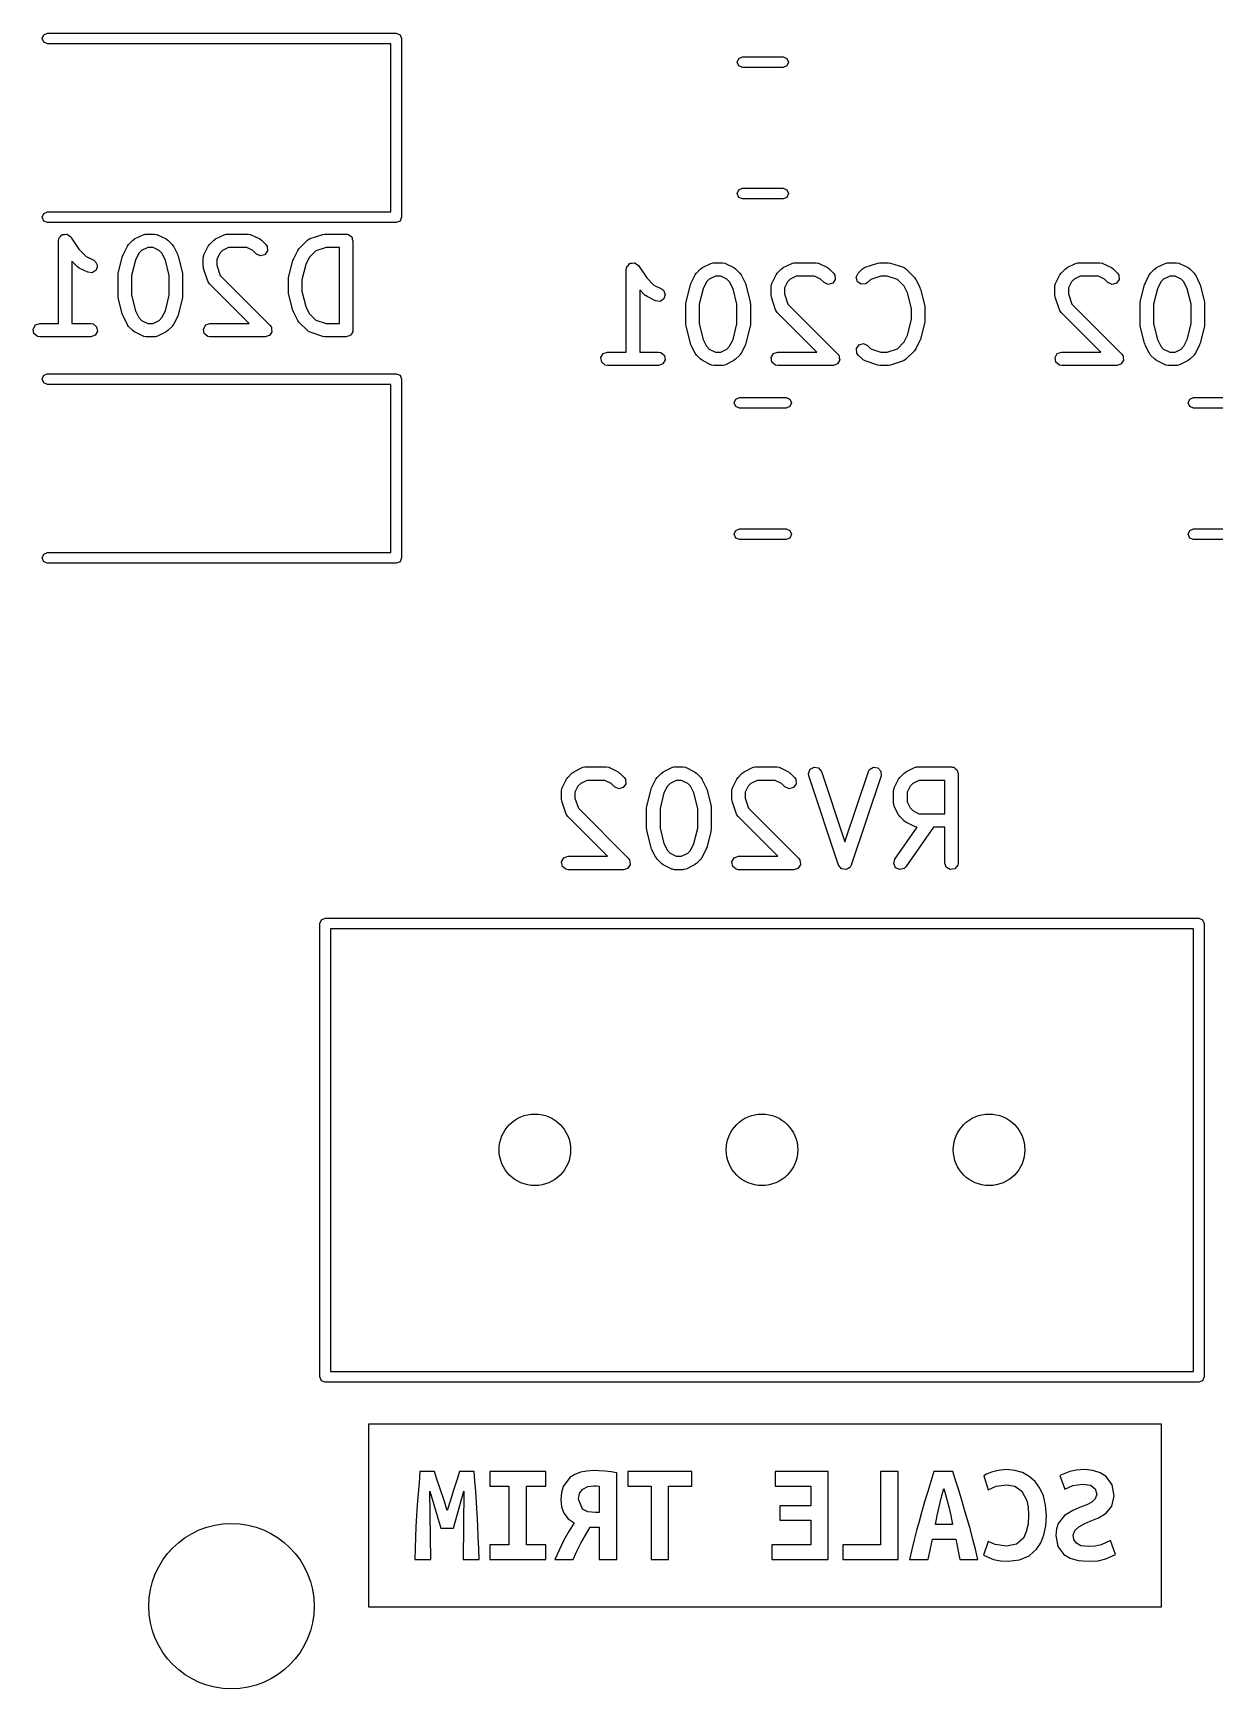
# Model space of a CAD drawing. Extents: x 88 to 206, y -135 to -60.
# Drawn here: x 147.39 to 160.61, y -116.73 to -98.21 of the extents above; entities that cross this region are included whole.
import ezdxf

# ---------------------------------------------------------------- set-up
doc = ezdxf.new("R2010")
doc.units = 0
doc.layers.add('BLACK', color=7, linetype='CONTINUOUS')

msp = doc.modelspace()

# ---------------------------------------------------------------- linework, layer by layer
at = {"layer": 'BLACK', "linetype": 'CONTINUOUS'}
for p, q in [((147.49, -98.2684), (147.507, -98.226)), ((147.507, -98.3108), (147.49, -98.2684)), ((147.507, -98.226), (147.55, -98.2084)), ((147.55, -98.3284), (147.507, -98.3108)), ((147.55, -98.2084), (151.45, -98.2084)), ((151.39, -98.3284), (147.55, -98.3284)), ((151.39, -100.208), (151.39, -98.3284)), ((151.45, -98.2084), (151.492, -98.226)), ((151.492, -98.226), (151.51, -98.2684)), ((151.51, -98.2684), (151.51, -100.268)), ((155.263, -98.5334), (155.28, -98.491)), ((155.28, -98.491), (155.323, -98.4734)), ((155.323, -98.4734), (155.777, -98.4734)), ((155.777, -98.4734), (155.819, -98.491)), ((155.819, -98.491), (155.837, -98.5334)), ((155.28, -98.5758), (155.263, -98.5334)), ((155.323, -98.5934), (155.28, -98.5758)), ((155.777, -98.5934), (155.323, -98.5934)), ((155.819, -98.5758), (155.777, -98.5934)), ((155.837, -98.5334), (155.819, -98.5758)), ((155.263, -100.003), (155.28, -99.961)), ((155.28, -100.046), (155.263, -100.003)), ((155.28, -99.961), (155.323, -99.9434)), ((155.323, -99.9434), (155.777, -99.9434)), ((155.777, -99.9434), (155.819, -99.961)), ((155.819, -99.961), (155.837, -100.003)), ((155.837, -100.003), (155.819, -100.046)), ((155.323, -100.063), (155.28, -100.046)), ((155.777, -100.063), (155.323, -100.063)), ((155.819, -100.046), (155.777, -100.063)), ((147.49, -100.268), (147.507, -100.226)), ((147.507, -100.311), (147.49, -100.268)), ((147.507, -100.226), (147.55, -100.208)), ((147.55, -100.328), (147.507, -100.311)), ((147.55, -100.208), (151.39, -100.208)), ((151.45, -100.328), (147.55, -100.328)), ((151.492, -100.311), (151.45, -100.328)), ((151.51, -100.268), (151.492, -100.311)), ((147.672, -100.531), (147.677, -100.505)), ((147.672, -101.456), (147.672, -100.531)), ((147.677, -100.505), (147.68, -100.502)), ((147.68, -100.498), (147.696, -100.483)), ((147.68, -100.502), (147.68, -100.498)), ((147.696, -100.483), (147.71, -100.466)), ((147.71, -100.466), (147.714, -100.465)), ((147.714, -100.465), (147.717, -100.462)), ((147.717, -100.462), (147.739, -100.461)), ((147.739, -100.461), (147.76, -100.457)), ((147.76, -100.457), (147.764, -100.459)), ((147.764, -100.459), (147.768, -100.459)), ((147.768, -100.459), (147.786, -100.472)), ((147.786, -100.472), (147.805, -100.483)), ((147.805, -100.483), (147.806, -100.487)), ((147.806, -100.487), (147.81, -100.489)), ((147.81, -100.489), (147.901, -100.626)), ((148.456, -100.573), (148.504, -100.525)), ((148.504, -100.525), (148.522, -100.513)), ((148.522, -100.513), (148.523, -100.511)), ((148.523, -100.511), (148.618, -100.464)), ((148.618, -100.464), (148.643, -100.456)), ((148.643, -100.456), (148.648, -100.457)), ((148.648, -100.457), (148.652, -100.456)), ((148.652, -100.456), (148.747, -100.456)), ((148.747, -100.456), (148.773, -100.46)), ((148.773, -100.46), (148.776, -100.463)), ((148.776, -100.463), (148.781, -100.464)), ((148.781, -100.464), (148.876, -100.511)), ((148.876, -100.511), (148.894, -100.525)), ((148.894, -100.525), (148.895, -100.525)), ((148.895, -100.525), (148.943, -100.573)), ((149.361, -100.573), (149.408, -100.525)), ((149.408, -100.525), (149.427, -100.513)), ((149.427, -100.513), (149.428, -100.511)), ((149.428, -100.511), (149.523, -100.464)), ((149.523, -100.464), (149.548, -100.456)), ((149.548, -100.456), (149.553, -100.457)), ((149.553, -100.457), (149.557, -100.456)), ((149.557, -100.456), (149.795, -100.456)), ((149.795, -100.456), (149.82, -100.46)), ((149.82, -100.46), (149.824, -100.463)), ((149.824, -100.463), (149.828, -100.464)), ((149.828, -100.464), (149.924, -100.511)), ((149.924, -100.511), (149.942, -100.525)), ((149.942, -100.525), (149.943, -100.525)), ((149.943, -100.525), (149.991, -100.573)), ((150.361, -100.621), (150.456, -100.525)), ((150.456, -100.525), (150.477, -100.51)), ((150.477, -100.51), (150.482, -100.51)), ((150.482, -100.51), (150.485, -100.507)), ((150.485, -100.507), (150.628, -100.46)), ((150.628, -100.46), (150.65, -100.456)), ((150.65, -100.456), (150.652, -100.456)), ((150.652, -100.456), (150.89, -100.456)), ((150.89, -100.456), (150.9, -100.457)), ((150.9, -100.457), (150.903, -100.457)), ((150.903, -100.457), (150.906, -100.459)), ((150.906, -100.459), (150.916, -100.46)), ((150.916, -100.46), (150.931, -100.473)), ((150.931, -100.473), (150.948, -100.483)), ((150.948, -100.483), (150.95, -100.489)), ((150.95, -100.489), (150.955, -100.493)), ((150.955, -100.493), (150.958, -100.512)), ((150.958, -100.512), (150.965, -100.531)), ((150.965, -100.531), (150.965, -101.531)), ((147.901, -100.626), (147.982, -100.707)), ((147.982, -100.707), (148.066, -100.749)), ((148.341, -100.894), (148.389, -100.703)), ((148.389, -100.703), (148.394, -100.691)), ((148.394, -100.688), (148.442, -100.592)), ((148.394, -100.691), (148.394, -100.688)), ((148.442, -100.592), (148.455, -100.574)), ((148.455, -100.574), (148.456, -100.573)), ((148.571, -100.67), (148.532, -100.747)), ((148.601, -100.64), (148.571, -100.67)), ((148.67, -100.606), (148.601, -100.64)), ((148.73, -100.606), (148.67, -100.606)), ((148.798, -100.64), (148.73, -100.606)), ((148.828, -100.67), (148.798, -100.64)), ((148.867, -100.747), (148.828, -100.67)), ((148.943, -100.573), (148.956, -100.591)), ((148.956, -100.591), (148.957, -100.592)), ((148.957, -100.592), (149.005, -100.688)), ((149.005, -100.688), (149.008, -100.7)), ((149.008, -100.7), (149.01, -100.703)), ((149.01, -100.703), (149.058, -100.894)), ((149.291, -100.721), (149.296, -100.696)), ((149.291, -100.816), (149.291, -100.721)), ((149.296, -100.696), (149.299, -100.692)), ((149.299, -100.688), (149.347, -100.592)), ((149.299, -100.692), (149.299, -100.688)), ((149.347, -100.592), (149.36, -100.574)), ((149.36, -100.574), (149.361, -100.573)), ((149.476, -100.67), (149.441, -100.739)), ((149.441, -100.739), (149.441, -100.804)), ((149.506, -100.64), (149.476, -100.67)), ((149.574, -100.606), (149.506, -100.64)), ((149.777, -100.606), (149.574, -100.606)), ((149.846, -100.64), (149.777, -100.606)), ((149.885, -100.679), (149.846, -100.64)), ((149.931, -100.701), (149.885, -100.679)), ((149.981, -100.687), (149.931, -100.701)), ((150.01, -100.645), (149.981, -100.687)), ((149.991, -100.573), (150.006, -100.594)), ((150.006, -100.594), (150.01, -100.645)), ((150.294, -100.751), (150.299, -100.739)), ((150.299, -100.735), (150.347, -100.64)), ((150.299, -100.739), (150.299, -100.735)), ((150.347, -100.64), (150.36, -100.622)), ((150.36, -100.622), (150.361, -100.621)), ((150.476, -100.718), (150.437, -100.795)), ((150.55, -100.644), (150.476, -100.718)), ((150.664, -100.606), (150.55, -100.644)), ((150.815, -100.606), (150.664, -100.606)), ((150.815, -101.456), (150.815, -100.606)), ((147.885, -100.822), (147.822, -100.759)), ((147.822, -100.759), (147.822, -101.456)), ((147.886, -100.823), (147.885, -100.822)), ((147.904, -100.836), (147.886, -100.823)), ((147.999, -100.884), (147.904, -100.836)), ((148.05, -100.889), (147.999, -100.884)), ((148.093, -100.861), (148.05, -100.889)), ((148.066, -100.749), (148.087, -100.765)), ((148.087, -100.765), (148.108, -100.812)), ((148.108, -100.812), (148.093, -100.861)), ((148.339, -100.912), (148.341, -100.897)), ((148.339, -101.15), (148.339, -100.912)), ((148.341, -100.897), (148.341, -100.894)), ((148.532, -100.747), (148.489, -100.921)), ((148.489, -100.921), (148.489, -101.141)), ((148.91, -100.921), (148.867, -100.747)), ((148.91, -101.141), (148.91, -100.921)), ((149.058, -100.894), (149.059, -100.908)), ((149.059, -100.908), (149.06, -100.912)), ((149.06, -100.912), (149.06, -101.15)), ((149.292, -100.818), (149.291, -100.816)), ((149.295, -100.84), (149.292, -100.818)), ((149.343, -100.983), (149.295, -100.84)), ((149.441, -100.804), (149.479, -100.919)), ((149.479, -100.919), (150.038, -101.478)), ((150.246, -100.941), (150.294, -100.751)), ((150.437, -100.795), (150.394, -100.969)), ((154.022, -100.851), (154.027, -100.825)), ((154.022, -101.776), (154.022, -100.851)), ((154.027, -100.825), (154.03, -100.822)), ((154.03, -100.818), (154.046, -100.803)), ((154.03, -100.822), (154.03, -100.818)), ((154.046, -100.803), (154.06, -100.786)), ((154.06, -100.786), (154.064, -100.785)), ((154.064, -100.785), (154.067, -100.782)), ((154.067, -100.782), (154.089, -100.781)), ((154.089, -100.781), (154.11, -100.777)), ((154.11, -100.777), (154.114, -100.779)), ((154.114, -100.779), (154.118, -100.779)), ((154.118, -100.779), (154.136, -100.792)), ((154.136, -100.792), (154.155, -100.803)), ((154.155, -100.803), (154.156, -100.807)), ((154.156, -100.807), (154.16, -100.809)), ((154.16, -100.809), (154.251, -100.946)), ((154.744, -101.008), (154.792, -100.912)), ((154.792, -100.912), (154.805, -100.894)), ((154.805, -100.894), (154.806, -100.893)), ((154.806, -100.893), (154.854, -100.845)), ((154.854, -100.845), (154.872, -100.833)), ((154.872, -100.833), (154.873, -100.831)), ((154.873, -100.831), (154.968, -100.784)), ((155.02, -100.926), (154.951, -100.96)), ((154.968, -100.784), (154.993, -100.776)), ((154.993, -100.776), (154.998, -100.777)), ((154.998, -100.777), (155.002, -100.776)), ((155.002, -100.776), (155.097, -100.776)), ((155.08, -100.926), (155.02, -100.926)), ((155.148, -100.96), (155.08, -100.926)), ((155.097, -100.776), (155.123, -100.78)), ((155.123, -100.78), (155.126, -100.783)), ((155.126, -100.783), (155.131, -100.784)), ((155.131, -100.784), (155.226, -100.831)), ((155.226, -100.831), (155.244, -100.845)), ((155.244, -100.845), (155.245, -100.845)), ((155.245, -100.845), (155.293, -100.893)), ((155.293, -100.893), (155.306, -100.911)), ((155.306, -100.911), (155.307, -100.912)), ((155.307, -100.912), (155.355, -101.008)), ((155.649, -101.008), (155.697, -100.912)), ((155.697, -100.912), (155.71, -100.894)), ((155.71, -100.894), (155.711, -100.893)), ((155.711, -100.893), (155.758, -100.845)), ((155.758, -100.845), (155.777, -100.833)), ((155.777, -100.833), (155.778, -100.831)), ((155.778, -100.831), (155.873, -100.784)), ((155.924, -100.926), (155.856, -100.96)), ((155.873, -100.784), (155.898, -100.776)), ((155.898, -100.776), (155.903, -100.777)), ((155.903, -100.777), (155.907, -100.776)), ((155.907, -100.776), (156.145, -100.776)), ((156.127, -100.926), (155.924, -100.926)), ((156.196, -100.96), (156.127, -100.926)), ((156.145, -100.776), (156.17, -100.78)), ((156.17, -100.78), (156.174, -100.783)), ((156.174, -100.783), (156.178, -100.784)), ((156.178, -100.784), (156.274, -100.831)), ((156.274, -100.831), (156.292, -100.845)), ((156.292, -100.845), (156.293, -100.845)), ((156.293, -100.845), (156.341, -100.893)), ((156.341, -100.893), (156.356, -100.914)), ((156.356, -100.914), (156.36, -100.965)), ((156.594, -100.939), (156.616, -100.893)), ((156.616, -100.893), (156.663, -100.845)), ((156.663, -100.845), (156.685, -100.83)), ((156.685, -100.83), (156.689, -100.83)), ((156.689, -100.83), (156.693, -100.827)), ((156.693, -100.827), (156.835, -100.78)), ((156.871, -100.926), (156.757, -100.964)), ((156.835, -100.78), (156.858, -100.776)), ((156.858, -100.776), (156.859, -100.776)), ((156.859, -100.776), (156.954, -100.776)), ((156.942, -100.926), (156.871, -100.926)), ((157.057, -100.964), (156.942, -100.926)), ((156.954, -100.776), (156.976, -100.78)), ((156.976, -100.78), (156.978, -100.78)), ((156.978, -100.78), (157.121, -100.827)), ((157.121, -100.827), (157.144, -100.84)), ((157.144, -100.84), (157.146, -100.843)), ((157.146, -100.843), (157.15, -100.845)), ((157.15, -100.845), (157.245, -100.941)), ((158.824, -101.008), (158.872, -100.912)), ((158.872, -100.912), (158.885, -100.894)), ((158.885, -100.894), (158.886, -100.893)), ((158.886, -100.893), (158.934, -100.845)), ((158.934, -100.845), (158.952, -100.833)), ((158.952, -100.833), (158.953, -100.831)), ((158.953, -100.831), (159.048, -100.784)), ((159.1, -100.926), (159.031, -100.96)), ((159.048, -100.784), (159.073, -100.776)), ((159.073, -100.776), (159.078, -100.777)), ((159.078, -100.777), (159.082, -100.776)), ((159.082, -100.776), (159.32, -100.776)), ((159.302, -100.926), (159.1, -100.926)), ((159.371, -100.96), (159.302, -100.926)), ((159.32, -100.776), (159.346, -100.78)), ((159.346, -100.78), (159.349, -100.783)), ((159.349, -100.783), (159.354, -100.784)), ((159.354, -100.784), (159.449, -100.831)), ((159.449, -100.831), (159.467, -100.845)), ((159.467, -100.845), (159.468, -100.845)), ((159.468, -100.845), (159.516, -100.893)), ((159.516, -100.893), (159.531, -100.914)), ((159.531, -100.914), (159.535, -100.965)), ((159.824, -101.008), (159.872, -100.912)), ((159.872, -100.912), (159.885, -100.894)), ((159.885, -100.894), (159.886, -100.893)), ((159.886, -100.893), (159.934, -100.845)), ((159.934, -100.845), (159.952, -100.833)), ((159.952, -100.833), (159.953, -100.831)), ((159.953, -100.831), (160.048, -100.784)), ((160.1, -100.926), (160.031, -100.96)), ((160.048, -100.784), (160.073, -100.776)), ((160.073, -100.776), (160.078, -100.777)), ((160.078, -100.777), (160.082, -100.776)), ((160.082, -100.776), (160.177, -100.776)), ((160.16, -100.926), (160.1, -100.926)), ((160.228, -100.96), (160.16, -100.926)), ((160.177, -100.776), (160.203, -100.78)), ((160.203, -100.78), (160.206, -100.783)), ((160.206, -100.783), (160.211, -100.784)), ((160.211, -100.784), (160.306, -100.831)), ((160.306, -100.831), (160.324, -100.845)), ((160.324, -100.845), (160.325, -100.845)), ((160.325, -100.845), (160.373, -100.893)), ((160.373, -100.893), (160.386, -100.911)), ((160.386, -100.911), (160.387, -100.912)), ((160.387, -100.912), (160.435, -101.008)), ((149.346, -100.987), (149.343, -100.983)), ((149.346, -100.991), (149.346, -100.987)), ((149.361, -101.012), (149.346, -100.991)), ((149.804, -101.456), (149.361, -101.012)), ((150.244, -100.959), (150.246, -100.945)), ((150.244, -101.102), (150.244, -100.959)), ((150.245, -101.105), (150.244, -101.102)), ((150.246, -101.12), (150.245, -101.105)), ((150.246, -100.945), (150.246, -100.941)), ((150.394, -100.969), (150.394, -101.093)), ((150.394, -101.093), (150.437, -101.267)), ((154.235, -101.142), (154.172, -101.079)), ((154.172, -101.079), (154.172, -101.776)), ((154.251, -100.946), (154.332, -101.027)), ((154.332, -101.027), (154.416, -101.069)), ((154.416, -101.069), (154.437, -101.085)), ((154.437, -101.085), (154.458, -101.132)), ((154.691, -101.214), (154.739, -101.023)), ((154.739, -101.023), (154.744, -101.011)), ((154.744, -101.011), (154.744, -101.008)), ((154.882, -101.067), (154.839, -101.241)), ((154.921, -100.99), (154.882, -101.067)), ((154.951, -100.96), (154.921, -100.99)), ((155.178, -100.99), (155.148, -100.96)), ((155.217, -101.067), (155.178, -100.99)), ((155.26, -101.241), (155.217, -101.067)), ((155.355, -101.008), (155.358, -101.02)), ((155.358, -101.02), (155.36, -101.023)), ((155.36, -101.023), (155.408, -101.214)), ((155.641, -101.041), (155.646, -101.016)), ((155.641, -101.136), (155.641, -101.041)), ((155.646, -101.016), (155.649, -101.012)), ((155.649, -101.012), (155.649, -101.008)), ((155.826, -100.99), (155.791, -101.059)), ((155.791, -101.059), (155.791, -101.124)), ((155.856, -100.96), (155.826, -100.99)), ((156.235, -100.999), (156.196, -100.96)), ((156.281, -101.021), (156.235, -100.999)), ((156.331, -101.007), (156.281, -101.021)), ((156.36, -100.965), (156.331, -101.007)), ((156.607, -100.989), (156.594, -100.939)), ((156.649, -101.018), (156.607, -100.989)), ((156.7, -101.014), (156.649, -101.018)), ((156.722, -100.999), (156.7, -101.014)), ((156.757, -100.964), (156.722, -100.999)), ((157.131, -101.038), (157.057, -100.964)), ((157.169, -101.115), (157.131, -101.038)), ((157.213, -101.289), (157.169, -101.115)), ((157.245, -100.941), (157.258, -100.959)), ((157.258, -100.959), (157.26, -100.96)), ((157.26, -100.96), (157.307, -101.055)), ((157.307, -101.055), (157.311, -101.068)), ((157.311, -101.068), (157.313, -101.071)), ((157.313, -101.071), (157.36, -101.261)), ((158.817, -101.041), (158.821, -101.016)), ((158.817, -101.136), (158.817, -101.041)), ((158.821, -101.016), (158.824, -101.012)), ((158.824, -101.012), (158.824, -101.008)), ((159.001, -100.99), (158.967, -101.059)), ((158.967, -101.059), (158.967, -101.124)), ((159.031, -100.96), (159.001, -100.99)), ((159.41, -100.999), (159.371, -100.96)), ((159.456, -101.021), (159.41, -100.999)), ((159.506, -101.007), (159.456, -101.021)), ((159.535, -100.965), (159.506, -101.007)), ((159.771, -101.214), (159.819, -101.023)), ((159.819, -101.023), (159.824, -101.011)), ((159.824, -101.011), (159.824, -101.008)), ((159.962, -101.067), (159.919, -101.241)), ((160.001, -100.99), (159.962, -101.067)), ((160.031, -100.96), (160.001, -100.99)), ((160.258, -100.99), (160.228, -100.96)), ((160.297, -101.067), (160.258, -100.99)), ((160.34, -101.241), (160.297, -101.067)), ((160.435, -101.008), (160.438, -101.02)), ((160.438, -101.02), (160.44, -101.023)), ((160.44, -101.023), (160.488, -101.214)), ((148.34, -101.153), (148.339, -101.15)), ((148.341, -101.168), (148.34, -101.153)), ((148.389, -101.358), (148.341, -101.168)), ((148.489, -101.141), (148.532, -101.314)), ((148.867, -101.314), (148.91, -101.141)), ((149.058, -101.168), (149.01, -101.358)), ((149.06, -101.15), (149.058, -101.165)), ((149.058, -101.165), (149.058, -101.168)), ((150.294, -101.311), (150.246, -101.12)), ((150.437, -101.267), (150.476, -101.343)), ((154.236, -101.143), (154.235, -101.142)), ((154.254, -101.156), (154.236, -101.143)), ((154.349, -101.204), (154.254, -101.156)), ((154.4, -101.209), (154.349, -101.204)), ((154.443, -101.181), (154.4, -101.209)), ((154.458, -101.132), (154.443, -101.181)), ((154.689, -101.232), (154.691, -101.217)), ((154.689, -101.47), (154.689, -101.232)), ((154.691, -101.217), (154.691, -101.214)), ((154.839, -101.241), (154.839, -101.461)), ((155.26, -101.461), (155.26, -101.241)), ((155.408, -101.214), (155.409, -101.228)), ((155.409, -101.228), (155.41, -101.232)), ((155.41, -101.232), (155.41, -101.47)), ((155.642, -101.138), (155.641, -101.136)), ((155.645, -101.16), (155.642, -101.138)), ((155.693, -101.303), (155.645, -101.16)), ((155.791, -101.124), (155.829, -101.239)), ((155.829, -101.239), (156.388, -101.798)), ((157.213, -101.413), (157.213, -101.289)), ((157.36, -101.261), (157.362, -101.276)), ((157.362, -101.276), (157.363, -101.279)), ((157.363, -101.279), (157.363, -101.422)), ((158.817, -101.138), (158.817, -101.136)), ((158.82, -101.16), (158.817, -101.138)), ((158.868, -101.303), (158.82, -101.16)), ((158.967, -101.124), (159.005, -101.239)), ((159.005, -101.239), (159.564, -101.798)), ((159.769, -101.232), (159.771, -101.217)), ((159.769, -101.47), (159.769, -101.232)), ((159.771, -101.217), (159.771, -101.214)), ((159.919, -101.241), (159.919, -101.461)), ((160.34, -101.461), (160.34, -101.241)), ((160.488, -101.214), (160.489, -101.228)), ((160.489, -101.228), (160.49, -101.232)), ((160.49, -101.232), (160.49, -101.47)), ((147.388, -101.518), (147.413, -101.473)), ((147.413, -101.473), (147.462, -101.456)), ((147.462, -101.456), (147.672, -101.456)), ((147.822, -101.456), (148.033, -101.456)), ((148.033, -101.456), (148.059, -101.46)), ((148.059, -101.46), (148.098, -101.493)), ((148.391, -101.361), (148.389, -101.358)), ((148.394, -101.374), (148.391, -101.361)), ((148.442, -101.469), (148.394, -101.374)), ((148.443, -101.47), (148.442, -101.469)), ((148.456, -101.489), (148.443, -101.47)), ((148.532, -101.314), (148.571, -101.391)), ((148.571, -101.391), (148.601, -101.422)), ((148.601, -101.422), (148.67, -101.456)), ((148.67, -101.456), (148.73, -101.456)), ((148.73, -101.456), (148.798, -101.422)), ((148.798, -101.422), (148.828, -101.391)), ((148.828, -101.391), (148.867, -101.314)), ((148.944, -101.487), (148.943, -101.489)), ((148.957, -101.469), (148.944, -101.487)), ((149.005, -101.374), (148.957, -101.469)), ((149.01, -101.358), (149.005, -101.37)), ((149.005, -101.37), (149.005, -101.374)), ((149.292, -101.518), (149.318, -101.473)), ((149.318, -101.473), (149.366, -101.456)), ((149.366, -101.456), (149.804, -101.456)), ((150.038, -101.478), (150.048, -101.491)), ((150.295, -101.314), (150.294, -101.311)), ((150.299, -101.326), (150.295, -101.314)), ((150.347, -101.421), (150.299, -101.326)), ((150.348, -101.423), (150.347, -101.421)), ((150.361, -101.441), (150.348, -101.423)), ((150.456, -101.536), (150.361, -101.441)), ((150.476, -101.343), (150.55, -101.418)), ((150.55, -101.418), (150.664, -101.456)), ((150.664, -101.456), (150.815, -101.456)), ((154.69, -101.473), (154.689, -101.47)), ((154.691, -101.488), (154.69, -101.473)), ((154.839, -101.461), (154.882, -101.634)), ((155.217, -101.634), (155.26, -101.461)), ((155.41, -101.47), (155.408, -101.485)), ((155.408, -101.485), (155.408, -101.488)), ((155.696, -101.307), (155.693, -101.303)), ((155.696, -101.311), (155.696, -101.307)), ((155.711, -101.332), (155.696, -101.311)), ((156.154, -101.776), (155.711, -101.332)), ((157.169, -101.587), (157.213, -101.413)), ((157.36, -101.44), (157.313, -101.631)), ((157.363, -101.422), (157.36, -101.437)), ((157.36, -101.437), (157.36, -101.44)), ((158.871, -101.307), (158.868, -101.303)), ((158.871, -101.311), (158.871, -101.307)), ((158.886, -101.332), (158.871, -101.311)), ((159.329, -101.776), (158.886, -101.332)), ((159.77, -101.473), (159.769, -101.47)), ((159.771, -101.488), (159.77, -101.473)), ((159.919, -101.461), (159.962, -101.634)), ((160.297, -101.634), (160.34, -101.461)), ((160.49, -101.47), (160.488, -101.485)), ((160.488, -101.485), (160.488, -101.488)), ((147.397, -101.568), (147.388, -101.518)), ((147.436, -101.601), (147.397, -101.568)), ((147.462, -101.606), (147.436, -101.601)), ((148.033, -101.606), (147.462, -101.606)), ((148.081, -101.588), (148.033, -101.606)), ((148.107, -101.544), (148.081, -101.588)), ((148.098, -101.493), (148.107, -101.544)), ((148.504, -101.536), (148.456, -101.489)), ((148.505, -101.537), (148.504, -101.536)), ((148.523, -101.55), (148.505, -101.537)), ((148.618, -101.598), (148.523, -101.55)), ((148.623, -101.598), (148.618, -101.598)), ((148.626, -101.601), (148.623, -101.598)), ((148.652, -101.606), (148.626, -101.601)), ((148.747, -101.606), (148.652, -101.606)), ((148.751, -101.604), (148.747, -101.606)), ((148.756, -101.605), (148.751, -101.604)), ((148.781, -101.598), (148.756, -101.605)), ((148.876, -101.55), (148.781, -101.598)), ((148.877, -101.549), (148.876, -101.55)), ((148.895, -101.536), (148.877, -101.549)), ((148.943, -101.489), (148.895, -101.536)), ((149.301, -101.568), (149.292, -101.518)), ((149.341, -101.601), (149.301, -101.568)), ((149.366, -101.606), (149.341, -101.601)), ((149.985, -101.606), (149.366, -101.606)), ((150.007, -101.598), (149.985, -101.606)), ((150.028, -101.592), (150.007, -101.598)), ((150.03, -101.589), (150.028, -101.592)), ((150.034, -101.588), (150.03, -101.589)), ((150.045, -101.569), (150.034, -101.588)), ((150.058, -101.55), (150.045, -101.569)), ((150.048, -101.491), (150.05, -101.493)), ((150.05, -101.493), (150.051, -101.495)), ((150.051, -101.495), (150.053, -101.499)), ((150.053, -101.499), (150.055, -101.522)), ((150.055, -101.522), (150.059, -101.544)), ((150.059, -101.544), (150.057, -101.547)), ((150.057, -101.547), (150.058, -101.55)), ((150.46, -101.538), (150.456, -101.536)), ((150.463, -101.542), (150.46, -101.538)), ((150.485, -101.554), (150.463, -101.542)), ((150.628, -101.602), (150.485, -101.554)), ((150.63, -101.602), (150.628, -101.602)), ((150.652, -101.606), (150.63, -101.602)), ((150.89, -101.606), (150.652, -101.606)), ((150.908, -101.599), (150.89, -101.606)), ((150.928, -101.596), (150.908, -101.599)), ((150.932, -101.591), (150.928, -101.596)), ((150.938, -101.588), (150.932, -101.591)), ((150.948, -101.571), (150.938, -101.588)), ((150.961, -101.556), (150.948, -101.571)), ((150.962, -101.547), (150.961, -101.556)), ((150.964, -101.544), (150.962, -101.547)), ((150.965, -101.531), (150.963, -101.541)), ((150.963, -101.541), (150.964, -101.544)), ((154.739, -101.678), (154.691, -101.488)), ((154.882, -101.634), (154.921, -101.711)), ((155.178, -101.711), (155.217, -101.634)), ((155.408, -101.488), (155.36, -101.678)), ((157.057, -101.738), (157.131, -101.663)), ((157.131, -101.663), (157.169, -101.587)), ((157.307, -101.646), (157.26, -101.741)), ((157.308, -101.643), (157.307, -101.646)), ((157.313, -101.631), (157.308, -101.643)), ((159.819, -101.678), (159.771, -101.488)), ((159.962, -101.634), (160.001, -101.711)), ((160.258, -101.711), (160.297, -101.634)), ((160.488, -101.488), (160.44, -101.678)), ((153.738, -101.838), (153.763, -101.793)), ((153.747, -101.888), (153.738, -101.838)), ((153.763, -101.793), (153.812, -101.776)), ((153.812, -101.776), (154.022, -101.776)), ((154.172, -101.776), (154.383, -101.776)), ((154.383, -101.776), (154.409, -101.78)), ((154.409, -101.78), (154.448, -101.813)), ((154.448, -101.813), (154.457, -101.864)), ((154.741, -101.681), (154.739, -101.678)), ((154.744, -101.694), (154.741, -101.681)), ((154.792, -101.789), (154.744, -101.694)), ((154.793, -101.79), (154.792, -101.789)), ((154.806, -101.809), (154.793, -101.79)), ((154.854, -101.856), (154.806, -101.809)), ((154.855, -101.857), (154.854, -101.856)), ((154.873, -101.87), (154.855, -101.857)), ((154.921, -101.711), (154.951, -101.742)), ((154.951, -101.742), (155.02, -101.776)), ((155.02, -101.776), (155.08, -101.776)), ((155.08, -101.776), (155.148, -101.742)), ((155.148, -101.742), (155.178, -101.711)), ((155.245, -101.856), (155.227, -101.869)), ((155.293, -101.809), (155.245, -101.856)), ((155.294, -101.807), (155.293, -101.809)), ((155.307, -101.789), (155.294, -101.807)), ((155.355, -101.694), (155.307, -101.789)), ((155.36, -101.678), (155.355, -101.69)), ((155.355, -101.69), (155.355, -101.694)), ((155.642, -101.838), (155.668, -101.793)), ((155.651, -101.888), (155.642, -101.838)), ((155.668, -101.793), (155.716, -101.776)), ((155.716, -101.776), (156.154, -101.776)), ((156.388, -101.798), (156.398, -101.811)), ((156.398, -101.811), (156.4, -101.813)), ((156.4, -101.813), (156.401, -101.815)), ((156.401, -101.815), (156.403, -101.819)), ((156.403, -101.819), (156.405, -101.842)), ((156.405, -101.842), (156.409, -101.864)), ((156.596, -101.736), (156.626, -101.694)), ((156.601, -101.787), (156.596, -101.736)), ((156.616, -101.809), (156.601, -101.787)), ((156.663, -101.856), (156.616, -101.809)), ((156.626, -101.694), (156.675, -101.681)), ((156.667, -101.858), (156.663, -101.856)), ((156.675, -101.681), (156.722, -101.703)), ((156.722, -101.703), (156.757, -101.738)), ((156.757, -101.738), (156.871, -101.776)), ((156.871, -101.776), (156.942, -101.776)), ((156.942, -101.776), (157.057, -101.738)), ((157.15, -101.856), (157.129, -101.871)), ((157.245, -101.761), (157.15, -101.856)), ((157.246, -101.759), (157.245, -101.761)), ((157.26, -101.741), (157.246, -101.759)), ((158.818, -101.838), (158.843, -101.793)), ((158.827, -101.888), (158.818, -101.838)), ((158.843, -101.793), (158.892, -101.776)), ((158.892, -101.776), (159.329, -101.776)), ((159.564, -101.798), (159.573, -101.811)), ((159.573, -101.811), (159.576, -101.813)), ((159.576, -101.813), (159.576, -101.815)), ((159.576, -101.815), (159.579, -101.819)), ((159.579, -101.819), (159.58, -101.842)), ((159.58, -101.842), (159.584, -101.864)), ((159.821, -101.681), (159.819, -101.678)), ((159.824, -101.694), (159.821, -101.681)), ((159.872, -101.789), (159.824, -101.694)), ((159.873, -101.79), (159.872, -101.789)), ((159.886, -101.809), (159.873, -101.79)), ((159.934, -101.856), (159.886, -101.809)), ((159.935, -101.857), (159.934, -101.856)), ((159.953, -101.87), (159.935, -101.857)), ((160.001, -101.711), (160.031, -101.742)), ((160.031, -101.742), (160.1, -101.776)), ((160.1, -101.776), (160.16, -101.776)), ((160.16, -101.776), (160.228, -101.742)), ((160.228, -101.742), (160.258, -101.711)), ((160.325, -101.856), (160.307, -101.869)), ((160.373, -101.809), (160.325, -101.856)), ((160.374, -101.807), (160.373, -101.809)), ((160.387, -101.789), (160.374, -101.807)), ((160.435, -101.694), (160.387, -101.789)), ((160.44, -101.678), (160.435, -101.69)), ((160.435, -101.69), (160.435, -101.694)), ((147.49, -102.078), (147.507, -102.036)), ((147.507, -102.036), (147.55, -102.018)), ((147.55, -102.018), (151.45, -102.018)), ((151.45, -102.018), (151.492, -102.036)), ((151.492, -102.036), (151.51, -102.078)), ((153.786, -101.921), (153.747, -101.888)), ((153.812, -101.926), (153.786, -101.921)), ((154.383, -101.926), (153.812, -101.926)), ((154.431, -101.908), (154.383, -101.926)), ((154.457, -101.864), (154.431, -101.908)), ((154.968, -101.918), (154.873, -101.87)), ((154.973, -101.918), (154.968, -101.918)), ((154.976, -101.921), (154.973, -101.918)), ((155.002, -101.926), (154.976, -101.921)), ((155.097, -101.926), (155.002, -101.926)), ((155.101, -101.924), (155.097, -101.926)), ((155.106, -101.925), (155.101, -101.924)), ((155.131, -101.918), (155.106, -101.925)), ((155.226, -101.87), (155.131, -101.918)), ((155.227, -101.869), (155.226, -101.87)), ((155.691, -101.921), (155.651, -101.888)), ((155.716, -101.926), (155.691, -101.921)), ((156.335, -101.926), (155.716, -101.926)), ((156.357, -101.918), (156.335, -101.926)), ((156.378, -101.912), (156.357, -101.918)), ((156.38, -101.909), (156.378, -101.912)), ((156.384, -101.908), (156.38, -101.909)), ((156.395, -101.889), (156.384, -101.908)), ((156.408, -101.87), (156.395, -101.889)), ((156.409, -101.864), (156.407, -101.867)), ((156.407, -101.867), (156.408, -101.87)), ((156.67, -101.862), (156.667, -101.858)), ((156.693, -101.874), (156.67, -101.862)), ((156.835, -101.922), (156.693, -101.874)), ((156.837, -101.922), (156.835, -101.922)), ((156.859, -101.926), (156.837, -101.922)), ((156.954, -101.926), (156.859, -101.926)), ((156.956, -101.925), (156.954, -101.926)), ((156.978, -101.922), (156.956, -101.925)), ((157.121, -101.874), (156.978, -101.922)), ((157.124, -101.872), (157.121, -101.874)), ((157.129, -101.871), (157.124, -101.872)), ((158.866, -101.921), (158.827, -101.888)), ((158.892, -101.926), (158.866, -101.921)), ((159.511, -101.926), (158.892, -101.926)), ((159.532, -101.918), (159.511, -101.926)), ((159.554, -101.912), (159.532, -101.918)), ((159.556, -101.909), (159.554, -101.912)), ((159.559, -101.908), (159.556, -101.909)), ((159.57, -101.889), (159.559, -101.908)), ((159.583, -101.87), (159.57, -101.889)), ((159.584, -101.864), (159.583, -101.867)), ((159.583, -101.867), (159.583, -101.87)), ((160.048, -101.918), (159.953, -101.87)), ((160.053, -101.918), (160.048, -101.918)), ((160.056, -101.921), (160.053, -101.918)), ((160.082, -101.926), (160.056, -101.921)), ((160.177, -101.926), (160.082, -101.926)), ((160.181, -101.924), (160.177, -101.926)), ((160.186, -101.925), (160.181, -101.924)), ((160.211, -101.918), (160.186, -101.925)), ((160.306, -101.87), (160.211, -101.918)), ((160.307, -101.869), (160.306, -101.87)), ((147.507, -102.121), (147.49, -102.078)), ((147.55, -102.138), (147.507, -102.121)), ((151.39, -102.138), (147.55, -102.138)), ((151.39, -104.018), (151.39, -102.138)), ((151.51, -102.078), (151.51, -104.078)), ((155.228, -102.343), (155.246, -102.301)), ((155.246, -102.386), (155.228, -102.343)), ((155.246, -102.301), (155.288, -102.283)), ((155.288, -102.403), (155.246, -102.386)), ((155.288, -102.283), (155.811, -102.283)), ((155.811, -102.403), (155.288, -102.403)), ((155.811, -102.283), (155.853, -102.301)), ((155.853, -102.386), (155.811, -102.403)), ((155.853, -102.301), (155.871, -102.343)), ((155.871, -102.343), (155.853, -102.386)), ((160.308, -102.343), (160.326, -102.301)), ((160.326, -102.386), (160.308, -102.343)), ((160.326, -102.301), (160.368, -102.283)), ((160.368, -102.403), (160.326, -102.386)), ((160.368, -102.283), (160.891, -102.283)), ((160.891, -102.403), (160.368, -102.403)), ((155.228, -103.813), (155.246, -103.771)), ((155.246, -103.856), (155.228, -103.813)), ((155.246, -103.771), (155.288, -103.753)), ((155.288, -103.873), (155.246, -103.856)), ((155.288, -103.753), (155.811, -103.753)), ((155.811, -103.873), (155.288, -103.873)), ((155.811, -103.753), (155.853, -103.771)), ((155.853, -103.856), (155.811, -103.873)), ((155.853, -103.771), (155.871, -103.813)), ((155.871, -103.813), (155.853, -103.856)), ((160.308, -103.813), (160.326, -103.771)), ((160.326, -103.856), (160.308, -103.813)), ((160.326, -103.771), (160.368, -103.753)), ((160.368, -103.873), (160.326, -103.856)), ((160.368, -103.753), (160.891, -103.753)), ((160.891, -103.873), (160.368, -103.873)), ((147.49, -104.078), (147.507, -104.036)), ((147.507, -104.121), (147.49, -104.078)), ((147.507, -104.036), (147.55, -104.018)), ((147.55, -104.018), (151.39, -104.018)), ((151.51, -104.078), (151.492, -104.121)), ((147.55, -104.138), (147.507, -104.121)), ((151.45, -104.138), (147.55, -104.138)), ((151.492, -104.121), (151.45, -104.138)), ((153.368, -106.533), (153.415, -106.485)), ((153.415, -106.485), (153.434, -106.473)), ((153.434, -106.473), (153.435, -106.471)), ((153.435, -106.471), (153.53, -106.424)), ((153.53, -106.424), (153.555, -106.416)), ((153.555, -106.416), (153.559, -106.417)), ((153.559, -106.417), (153.563, -106.416)), ((153.563, -106.416), (153.802, -106.416)), ((153.802, -106.416), (153.827, -106.42)), ((153.827, -106.42), (153.831, -106.423)), ((153.831, -106.423), (153.835, -106.424)), ((153.835, -106.424), (153.93, -106.471)), ((153.93, -106.471), (153.948, -106.485)), ((153.948, -106.485), (153.95, -106.485)), ((153.95, -106.485), (153.997, -106.533)), ((154.368, -106.533), (154.415, -106.485)), ((154.415, -106.485), (154.434, -106.473)), ((154.434, -106.473), (154.435, -106.471)), ((154.435, -106.471), (154.53, -106.424)), ((154.53, -106.424), (154.555, -106.416)), ((154.555, -106.416), (154.559, -106.417)), ((154.559, -106.417), (154.563, -106.416)), ((154.563, -106.416), (154.659, -106.416)), ((154.659, -106.416), (154.684, -106.42)), ((154.684, -106.42), (154.688, -106.423)), ((154.688, -106.423), (154.692, -106.424)), ((154.692, -106.424), (154.787, -106.471)), ((154.787, -106.471), (154.805, -106.485)), ((154.805, -106.485), (154.807, -106.485)), ((154.807, -106.485), (154.855, -106.533)), ((155.272, -106.533), (155.32, -106.485)), ((155.32, -106.485), (155.338, -106.473)), ((155.338, -106.473), (155.339, -106.471)), ((155.339, -106.471), (155.435, -106.424)), ((155.435, -106.424), (155.46, -106.416)), ((155.46, -106.416), (155.464, -106.417)), ((155.464, -106.417), (155.468, -106.416)), ((155.468, -106.416), (155.706, -106.416)), ((155.706, -106.416), (155.732, -106.42)), ((155.732, -106.42), (155.735, -106.423)), ((155.735, -106.423), (155.74, -106.424)), ((155.74, -106.424), (155.835, -106.471)), ((155.835, -106.471), (155.853, -106.485)), ((155.853, -106.485), (155.855, -106.485)), ((155.855, -106.485), (155.902, -106.533)), ((156.06, -106.489), (156.079, -106.441)), ((156.079, -106.441), (156.124, -106.417)), ((156.124, -106.417), (156.174, -106.427)), ((156.174, -106.427), (156.206, -106.467)), ((156.206, -106.467), (156.468, -107.254)), ((156.468, -107.254), (156.73, -106.467)), ((156.73, -106.467), (156.743, -106.444)), ((156.743, -106.444), (156.786, -106.417)), ((156.786, -106.417), (156.837, -106.425)), ((156.837, -106.425), (156.871, -106.463)), ((156.871, -106.463), (156.873, -106.514)), ((157.082, -106.533), (157.129, -106.485)), ((157.129, -106.485), (157.148, -106.473)), ((157.148, -106.473), (157.149, -106.471)), ((157.149, -106.471), (157.244, -106.424)), ((157.244, -106.424), (157.269, -106.416)), ((157.269, -106.416), (157.273, -106.417)), ((157.273, -106.417), (157.278, -106.416)), ((157.278, -106.416), (157.659, -106.416)), ((157.659, -106.416), (157.668, -106.417)), ((157.668, -106.417), (157.672, -106.417)), ((157.672, -106.417), (157.675, -106.419)), ((157.675, -106.419), (157.684, -106.42)), ((157.684, -106.42), (157.699, -106.433)), ((157.699, -106.433), (157.716, -106.443)), ((157.716, -106.443), (157.718, -106.449)), ((157.718, -106.449), (157.724, -106.453)), ((157.724, -106.453), (157.727, -106.472)), ((157.727, -106.472), (157.734, -106.491)), ((153.298, -106.681), (153.302, -106.656)), ((153.302, -106.656), (153.305, -106.652)), ((153.305, -106.652), (153.306, -106.648)), ((153.306, -106.648), (153.353, -106.552)), ((153.353, -106.552), (153.367, -106.534)), ((153.367, -106.534), (153.368, -106.533)), ((153.482, -106.63), (153.448, -106.699)), ((153.513, -106.6), (153.482, -106.63)), ((153.581, -106.566), (153.513, -106.6)), ((153.784, -106.566), (153.581, -106.566)), ((153.852, -106.6), (153.784, -106.566)), ((153.891, -106.639), (153.852, -106.6)), ((153.938, -106.661), (153.891, -106.639)), ((153.987, -106.647), (153.938, -106.661)), ((154.017, -106.605), (153.987, -106.647)), ((153.997, -106.533), (154.012, -106.554)), ((154.012, -106.554), (154.017, -106.605)), ((154.253, -106.854), (154.3, -106.663)), ((154.3, -106.663), (154.305, -106.651)), ((154.305, -106.651), (154.306, -106.648)), ((154.306, -106.648), (154.353, -106.552)), ((154.353, -106.552), (154.367, -106.534)), ((154.367, -106.534), (154.368, -106.533)), ((154.482, -106.63), (154.444, -106.707)), ((154.513, -106.6), (154.482, -106.63)), ((154.581, -106.566), (154.513, -106.6)), ((154.641, -106.566), (154.581, -106.566)), ((154.709, -106.6), (154.641, -106.566)), ((154.74, -106.63), (154.709, -106.6)), ((154.778, -106.707), (154.74, -106.63)), ((154.855, -106.533), (154.867, -106.551)), ((154.867, -106.551), (154.869, -106.552)), ((154.869, -106.552), (154.916, -106.648)), ((154.916, -106.648), (154.92, -106.66)), ((154.92, -106.66), (154.922, -106.663)), ((154.922, -106.663), (154.97, -106.854)), ((155.203, -106.681), (155.207, -106.656)), ((155.207, -106.656), (155.21, -106.652)), ((155.21, -106.652), (155.211, -106.648)), ((155.211, -106.648), (155.258, -106.552)), ((155.258, -106.552), (155.272, -106.534)), ((155.272, -106.534), (155.272, -106.533)), ((155.387, -106.63), (155.353, -106.699)), ((155.417, -106.6), (155.387, -106.63)), ((155.486, -106.566), (155.417, -106.6)), ((155.689, -106.566), (155.486, -106.566)), ((155.757, -106.6), (155.689, -106.566)), ((155.796, -106.639), (155.757, -106.6)), ((155.843, -106.661), (155.796, -106.639)), ((155.892, -106.647), (155.843, -106.661)), ((155.922, -106.605), (155.892, -106.647)), ((155.902, -106.533), (155.917, -106.554)), ((155.917, -106.554), (155.922, -106.605)), ((156.064, -106.514), (156.06, -106.489)), ((156.397, -107.514), (156.064, -106.514)), ((156.873, -106.514), (156.539, -107.514)), ((157.012, -106.681), (157.017, -106.656)), ((157.017, -106.656), (157.02, -106.652)), ((157.02, -106.648), (157.068, -106.552)), ((157.02, -106.652), (157.02, -106.648)), ((157.068, -106.552), (157.081, -106.534)), ((157.081, -106.534), (157.082, -106.533)), ((157.196, -106.63), (157.162, -106.699)), ((157.227, -106.6), (157.196, -106.63)), ((157.295, -106.566), (157.227, -106.6)), ((157.584, -106.566), (157.295, -106.566)), ((157.584, -106.94), (157.584, -106.566)), ((157.734, -106.491), (157.734, -107.491)), ((153.298, -106.776), (153.298, -106.681)), ((153.298, -106.778), (153.298, -106.776)), ((153.302, -106.8), (153.298, -106.778)), ((153.349, -106.943), (153.302, -106.8)), ((153.448, -106.699), (153.448, -106.764)), ((153.448, -106.764), (153.486, -106.879)), ((154.25, -106.872), (154.253, -106.857)), ((154.253, -106.857), (154.253, -106.854)), ((154.444, -106.707), (154.4, -106.881)), ((154.822, -106.881), (154.778, -106.707)), ((154.97, -106.854), (154.971, -106.868)), ((155.203, -106.776), (155.203, -106.681)), ((155.203, -106.778), (155.203, -106.776)), ((155.207, -106.8), (155.203, -106.778)), ((155.254, -106.943), (155.207, -106.8)), ((155.353, -106.699), (155.353, -106.764)), ((155.353, -106.764), (155.391, -106.879)), ((157.012, -106.824), (157.012, -106.681)), ((157.014, -106.828), (157.012, -106.824)), ((157.013, -106.833), (157.014, -106.828)), ((157.02, -106.858), (157.013, -106.833)), ((157.068, -106.953), (157.02, -106.858)), ((157.162, -106.699), (157.162, -106.806)), ((157.162, -106.806), (157.196, -106.875)), ((153.352, -106.947), (153.349, -106.943)), ((153.353, -106.951), (153.352, -106.947)), ((153.368, -106.972), (153.353, -106.951)), ((153.811, -107.416), (153.368, -106.972)), ((153.486, -106.879), (154.045, -107.438)), ((154.25, -107.11), (154.25, -106.872)), ((154.4, -106.881), (154.4, -107.101)), ((154.822, -107.101), (154.822, -106.881)), ((154.971, -106.868), (154.972, -106.872)), ((154.972, -106.872), (154.972, -107.11)), ((155.257, -106.947), (155.254, -106.943)), ((155.257, -106.951), (155.257, -106.947)), ((155.272, -106.972), (155.257, -106.951)), ((155.716, -107.416), (155.272, -106.972)), ((155.391, -106.879), (155.95, -107.438)), ((157.069, -106.954), (157.068, -106.953)), ((157.082, -106.972), (157.069, -106.954)), ((157.129, -107.02), (157.082, -106.972)), ((157.131, -107.021), (157.129, -107.02)), ((157.149, -107.034), (157.131, -107.021)), ((157.244, -107.082), (157.149, -107.034)), ((157.196, -106.875), (157.227, -106.905)), ((157.227, -106.905), (157.295, -106.94)), ((157.295, -106.94), (157.584, -106.94)), ((154.251, -107.113), (154.25, -107.11)), ((154.253, -107.128), (154.251, -107.113)), ((154.3, -107.318), (154.253, -107.128)), ((154.4, -107.101), (154.444, -107.274)), ((154.778, -107.274), (154.822, -107.101)), ((154.97, -107.128), (154.922, -107.318)), ((154.972, -107.11), (154.969, -107.125)), ((154.969, -107.125), (154.97, -107.128)), ((157.026, -107.448), (157.277, -107.089)), ((157.46, -107.09), (157.149, -107.534)), ((157.249, -107.082), (157.244, -107.082)), ((157.252, -107.085), (157.249, -107.082)), ((157.277, -107.089), (157.252, -107.085)), ((157.584, -107.09), (157.46, -107.09)), ((157.584, -107.491), (157.584, -107.09)), ((154.302, -107.321), (154.3, -107.318)), ((154.306, -107.334), (154.302, -107.321)), ((154.353, -107.429), (154.306, -107.334)), ((154.444, -107.274), (154.482, -107.351)), ((154.482, -107.351), (154.513, -107.382)), ((154.513, -107.382), (154.581, -107.416)), ((154.641, -107.416), (154.709, -107.382)), ((154.709, -107.382), (154.74, -107.351)), ((154.74, -107.351), (154.778, -107.274)), ((154.916, -107.334), (154.869, -107.429)), ((154.917, -107.33), (154.916, -107.334)), ((154.922, -107.318), (154.917, -107.33)), ((153.299, -107.478), (153.325, -107.433)), ((153.308, -107.528), (153.299, -107.478)), ((153.347, -107.561), (153.308, -107.528)), ((153.325, -107.433), (153.373, -107.416)), ((153.373, -107.566), (153.347, -107.561)), ((153.373, -107.416), (153.811, -107.416)), ((153.992, -107.566), (153.373, -107.566)), ((154.013, -107.558), (153.992, -107.566)), ((154.035, -107.552), (154.013, -107.558)), ((154.037, -107.549), (154.035, -107.552)), ((154.04, -107.548), (154.037, -107.549)), ((154.051, -107.529), (154.04, -107.548)), ((154.045, -107.438), (154.054, -107.451)), ((154.064, -107.51), (154.051, -107.529)), ((154.054, -107.451), (154.057, -107.453)), ((154.057, -107.453), (154.057, -107.455)), ((154.057, -107.455), (154.06, -107.459)), ((154.06, -107.459), (154.062, -107.482)), ((154.062, -107.482), (154.066, -107.504)), ((154.066, -107.504), (154.064, -107.507)), ((154.064, -107.507), (154.064, -107.51)), ((154.355, -107.43), (154.353, -107.429)), ((154.368, -107.449), (154.355, -107.43)), ((154.415, -107.496), (154.368, -107.449)), ((154.417, -107.497), (154.415, -107.496)), ((154.435, -107.51), (154.417, -107.497)), ((154.53, -107.558), (154.435, -107.51)), ((154.534, -107.558), (154.53, -107.558)), ((154.538, -107.561), (154.534, -107.558)), ((154.563, -107.566), (154.538, -107.561)), ((154.659, -107.566), (154.563, -107.566)), ((154.581, -107.416), (154.641, -107.416)), ((154.663, -107.564), (154.659, -107.566)), ((154.667, -107.565), (154.663, -107.564)), ((154.692, -107.558), (154.667, -107.565)), ((154.787, -107.51), (154.692, -107.558)), ((154.789, -107.509), (154.787, -107.51)), ((154.807, -107.496), (154.789, -107.509)), ((154.855, -107.449), (154.807, -107.496)), ((154.869, -107.429), (154.855, -107.447)), ((154.855, -107.447), (154.855, -107.449)), ((155.204, -107.478), (155.229, -107.433)), ((155.213, -107.528), (155.204, -107.478)), ((155.252, -107.561), (155.213, -107.528)), ((155.229, -107.433), (155.278, -107.416)), ((155.278, -107.566), (155.252, -107.561)), ((155.278, -107.416), (155.716, -107.416)), ((155.897, -107.566), (155.278, -107.566)), ((155.918, -107.558), (155.897, -107.566)), ((155.94, -107.552), (155.918, -107.558)), ((155.942, -107.549), (155.94, -107.552)), ((155.945, -107.548), (155.942, -107.549)), ((155.956, -107.529), (155.945, -107.548)), ((155.95, -107.438), (155.959, -107.451)), ((155.969, -107.51), (155.956, -107.529)), ((155.959, -107.451), (155.962, -107.453)), ((155.962, -107.453), (155.962, -107.455)), ((155.962, -107.455), (155.965, -107.459)), ((155.965, -107.459), (155.967, -107.482)), ((155.967, -107.482), (155.971, -107.504)), ((155.971, -107.504), (155.969, -107.507)), ((155.969, -107.507), (155.969, -107.51)), ((156.398, -107.516), (156.397, -107.514)), ((156.398, -107.518), (156.398, -107.516)), ((156.414, -107.536), (156.398, -107.518)), ((156.429, -107.555), (156.414, -107.536)), ((156.431, -107.555), (156.429, -107.555)), ((156.432, -107.557), (156.431, -107.555)), ((156.456, -107.56), (156.432, -107.557)), ((156.479, -107.565), (156.456, -107.56)), ((156.481, -107.564), (156.479, -107.565)), ((156.483, -107.564), (156.481, -107.564)), ((156.503, -107.552), (156.483, -107.564)), ((156.524, -107.541), (156.503, -107.552)), ((156.525, -107.539), (156.524, -107.541)), ((156.527, -107.537), (156.525, -107.539)), ((156.539, -107.514), (156.527, -107.537)), ((157.013, -107.497), (157.026, -107.448)), ((157.034, -107.544), (157.013, -107.497)), ((157.081, -107.565), (157.034, -107.544)), ((157.13, -107.552), (157.081, -107.565)), ((157.149, -107.534), (157.13, -107.552)), ((157.601, -107.539), (157.584, -107.491)), ((157.646, -107.565), (157.601, -107.539)), ((157.696, -107.556), (157.646, -107.565)), ((157.729, -107.516), (157.696, -107.556)), ((157.734, -107.491), (157.729, -107.516)), ((150.595, -108.168), (150.612, -108.126)), ((150.612, -108.126), (150.655, -108.108)), ((150.655, -108.108), (160.425, -108.108)), ((160.425, -108.108), (160.467, -108.126)), ((160.467, -108.126), (160.485, -108.168)), ((150.595, -113.238), (150.595, -108.168)), ((150.715, -108.228), (150.715, -113.178)), ((160.365, -108.228), (150.715, -108.228)), ((160.365, -113.178), (160.365, -108.228)), ((160.485, -108.168), (160.485, -113.238)), ((150.612, -113.281), (150.595, -113.238)), ((150.655, -113.298), (150.612, -113.281)), ((160.425, -113.298), (150.655, -113.298)), ((150.715, -113.178), (160.365, -113.178)), ((160.467, -113.281), (160.425, -113.298)), ((160.485, -113.238), (160.467, -113.281)), ((151.144, -113.762), (160.006, -113.762)), ((151.144, -115.813), (151.144, -113.762)), ((160.006, -113.762), (160.006, -115.813)), ((151.704, -114.424), (151.694, -114.548)), ((151.715, -114.297), (151.704, -114.424)), ((151.877, -114.297), (151.715, -114.297)), ((151.905, -114.381), (151.877, -114.297)), ((151.94, -114.49), (151.905, -114.381)), ((152.13, -114.383), (152.094, -114.496)), ((152.158, -114.297), (152.13, -114.383)), ((152.32, -114.297), (152.158, -114.297)), ((152.33, -114.405), (152.32, -114.297)), ((152.34, -114.521), (152.33, -114.405)), ((152.498, -114.297), (152.498, -114.459)), ((153.122, -114.297), (152.498, -114.297)), ((153.122, -114.459), (153.122, -114.297)), ((153.391, -114.364), (153.316, -114.465)), ((153.445, -114.329), (153.391, -114.364)), ((153.509, -114.305), (153.445, -114.329)), ((153.581, -114.291), (153.509, -114.305)), ((153.661, -114.286), (153.581, -114.291)), ((153.717, -114.288), (153.661, -114.286)), ((153.784, -114.292), (153.717, -114.288)), ((153.853, -114.3), (153.784, -114.292)), ((153.915, -114.312), (153.853, -114.3)), ((153.915, -115.28), (153.915, -114.312)), ((154.755, -114.297), (154.041, -114.297)), ((154.041, -114.297), (154.041, -114.459)), ((154.755, -114.459), (154.755, -114.297)), ((156.282, -114.297), (155.687, -114.297)), ((155.687, -114.297), (155.687, -114.459)), ((156.282, -115.28), (156.282, -114.297)), ((156.866, -114.297), (156.866, -115.118)), ((157.063, -114.297), (156.866, -114.297)), ((157.063, -115.28), (157.063, -114.297)), ((157.428, -114.407), (157.394, -114.52)), ((157.463, -114.297), (157.428, -114.407)), ((157.676, -114.297), (157.463, -114.297)), ((157.71, -114.406), (157.676, -114.297)), ((157.744, -114.518), (157.71, -114.406)), ((158.053, -114.327), (158.021, -114.346)), ((158.021, -114.346), (158.071, -114.502)), ((158.106, -114.304), (158.053, -114.327)), ((158.18, -114.284), (158.106, -114.304)), ((158.159, -114.462), (158.278, -114.445)), ((158.275, -114.275), (158.18, -114.284)), ((158.368, -114.284), (158.275, -114.275)), ((158.278, -114.445), (158.367, -114.462)), ((158.453, -114.309), (158.368, -114.284)), ((158.529, -114.351), (158.453, -114.309)), ((158.594, -114.409), (158.529, -114.351)), ((158.647, -114.482), (158.594, -114.409)), ((158.985, -114.296), (158.871, -114.342)), ((158.871, -114.342), (158.929, -114.493)), ((159.058, -114.28), (158.985, -114.296)), ((159.017, -114.454), (159.129, -114.439)), ((159.143, -114.275), (159.058, -114.28)), ((159.129, -114.439), (159.215, -114.451)), ((159.24, -114.284), (159.143, -114.275)), ((159.215, -114.451), (159.267, -114.489)), ((159.322, -114.31), (159.24, -114.284)), ((159.39, -114.353), (159.322, -114.31)), ((159.457, -114.446), (159.39, -114.353)), ((159.479, -114.569), (159.457, -114.446)), ((151.694, -114.548), (151.684, -114.67)), ((151.836, -115.28), (151.826, -114.516)), ((151.826, -114.516), (151.947, -114.932)), ((151.98, -114.611), (151.94, -114.49)), ((152.02, -114.732), (151.98, -114.611)), ((152.056, -114.618), (152.02, -114.732)), ((152.094, -114.496), (152.056, -114.618)), ((152.09, -114.932), (152.206, -114.516)), ((152.206, -114.516), (152.198, -115.28)), ((152.348, -114.644), (152.34, -114.521)), ((152.498, -114.459), (152.71, -114.459)), ((152.71, -114.459), (152.71, -115.118)), ((152.907, -115.118), (152.907, -114.459)), ((152.907, -114.459), (153.122, -114.459)), ((153.296, -114.531), (153.29, -114.608)), ((153.29, -114.608), (153.299, -114.69)), ((153.316, -114.465), (153.296, -114.531)), ((153.488, -114.607), (153.5, -114.539)), ((153.533, -114.717), (153.488, -114.607)), ((153.5, -114.539), (153.536, -114.493)), ((153.536, -114.493), (153.591, -114.465)), ((153.591, -114.465), (153.661, -114.456)), ((153.661, -114.456), (153.688, -114.457)), ((153.688, -114.457), (153.72, -114.461)), ((153.72, -114.461), (153.72, -114.756)), ((154.041, -114.459), (154.299, -114.459)), ((154.299, -114.459), (154.299, -115.28)), ((154.496, -115.28), (154.496, -114.459)), ((154.496, -114.459), (154.755, -114.459)), ((155.687, -114.459), (156.087, -114.459)), ((156.087, -114.459), (156.087, -114.68)), ((157.359, -114.636), (157.324, -114.755)), ((157.394, -114.52), (157.359, -114.636)), ((157.52, -114.692), (157.545, -114.593)), ((157.545, -114.593), (157.574, -114.488)), ((157.574, -114.488), (157.604, -114.593)), ((157.604, -114.593), (157.629, -114.692)), ((157.779, -114.633), (157.744, -114.518)), ((157.814, -114.75), (157.779, -114.633)), ((158.071, -114.502), (158.159, -114.462)), ((158.367, -114.462), (158.445, -114.517)), ((158.445, -114.517), (158.501, -114.621)), ((158.501, -114.621), (158.517, -114.694)), ((158.687, -114.57), (158.647, -114.482)), ((158.712, -114.672), (158.687, -114.57)), ((158.929, -114.493), (159.017, -114.454)), ((159.268, -114.601), (159.228, -114.639)), ((159.267, -114.489), (159.284, -114.551)), ((159.284, -114.551), (159.268, -114.601)), ((159.454, -114.685), (159.479, -114.569)), ((151.676, -114.79), (151.67, -114.91)), ((151.684, -114.67), (151.676, -114.79)), ((152.355, -114.77), (152.348, -114.644)), ((152.361, -114.899), (152.355, -114.77)), ((153.299, -114.69), (153.325, -114.764)), ((153.325, -114.764), (153.371, -114.826)), ((153.591, -114.746), (153.533, -114.717)), ((153.677, -114.756), (153.591, -114.746)), ((153.72, -114.756), (153.677, -114.756)), ((156.087, -114.68), (155.739, -114.68)), ((155.739, -114.68), (155.739, -114.842)), ((157.324, -114.755), (157.297, -114.854)), ((157.479, -114.891), (157.498, -114.789)), ((157.498, -114.789), (157.52, -114.692)), ((157.629, -114.692), (157.651, -114.789)), ((157.651, -114.789), (157.671, -114.891)), ((157.843, -114.848), (157.814, -114.75)), ((158.522, -114.783), (158.516, -114.886)), ((158.517, -114.694), (158.522, -114.783)), ((158.721, -114.788), (158.712, -114.672)), ((158.714, -114.904), (158.721, -114.788)), ((158.923, -114.789), (158.854, -114.877)), ((159.015, -114.731), (158.923, -114.789)), ((159.111, -114.693), (159.015, -114.731)), ((159.172, -114.669), (159.111, -114.693)), ((159.228, -114.639), (159.172, -114.669)), ((159.211, -114.853), (159.303, -114.816)), ((159.303, -114.816), (159.39, -114.764)), ((159.39, -114.764), (159.454, -114.685)), ((151.67, -114.91), (151.664, -115.031)), ((151.947, -114.932), (152.09, -114.932)), ((152.367, -115.029), (152.361, -114.899)), ((153.383, -114.962), (153.325, -115.066)), ((153.371, -114.826), (153.441, -114.87)), ((153.441, -114.87), (153.383, -114.962)), ((153.565, -115.008), (153.618, -114.918)), ((153.618, -114.918), (153.72, -114.918)), ((153.72, -114.918), (153.72, -115.28)), ((155.739, -114.842), (156.087, -114.842)), ((156.087, -114.842), (156.087, -115.118)), ((157.27, -114.955), (157.243, -115.06)), ((157.297, -114.854), (157.27, -114.955)), ((157.671, -114.891), (157.479, -114.891)), ((157.871, -114.95), (157.843, -114.848)), ((157.899, -115.056), (157.871, -114.95)), ((158.496, -114.972), (158.464, -115.041)), ((158.516, -114.886), (158.496, -114.972)), ((158.659, -115.093), (158.693, -115.006)), ((158.693, -115.006), (158.714, -114.904)), ((158.834, -114.938), (158.827, -115.012)), ((158.854, -114.877), (158.834, -114.938)), ((159.022, -115.01), (159.04, -114.956)), ((159.04, -114.956), (159.084, -114.914)), ((159.084, -114.914), (159.144, -114.881)), ((159.144, -114.881), (159.211, -114.853)), ((151.66, -115.154), (151.656, -115.28)), ((151.664, -115.031), (151.66, -115.154)), ((152.372, -115.157), (152.367, -115.029)), ((152.377, -115.28), (152.372, -115.157)), ((152.71, -115.118), (152.498, -115.118)), ((152.498, -115.118), (152.498, -115.28)), ((153.122, -115.118), (152.907, -115.118)), ((153.122, -115.28), (153.122, -115.118)), ((153.27, -115.176), (153.225, -115.28)), ((153.325, -115.066), (153.27, -115.176)), ((153.429, -115.28), (153.469, -115.186)), ((153.469, -115.186), (153.514, -115.097)), ((153.514, -115.097), (153.565, -115.008)), ((156.087, -115.118), (155.652, -115.118)), ((155.652, -115.118), (155.652, -115.28)), ((156.866, -115.118), (156.446, -115.118)), ((156.446, -115.118), (156.446, -115.28)), ((157.216, -115.169), (157.19, -115.28)), ((157.243, -115.06), (157.216, -115.169)), ((157.4, -115.28), (157.446, -115.053)), ((157.446, -115.053), (157.708, -115.053)), ((157.708, -115.053), (157.752, -115.28)), ((157.927, -115.166), (157.899, -115.056)), ((157.955, -115.28), (157.927, -115.166)), ((158.068, -115.078), (158.019, -115.232)), ((158.148, -115.113), (158.068, -115.078)), ((158.275, -115.131), (158.148, -115.113)), ((158.388, -115.108), (158.275, -115.131)), ((158.464, -115.041), (158.388, -115.108)), ((158.527, -115.241), (158.611, -115.167)), ((158.611, -115.167), (158.659, -115.093)), ((158.827, -115.012), (158.849, -115.134)), ((158.849, -115.134), (158.917, -115.225)), ((159.029, -115.057), (159.022, -115.01)), ((159.056, -115.098), (159.029, -115.057)), ((159.107, -115.127), (159.056, -115.098)), ((159.189, -115.137), (159.107, -115.127)), ((159.268, -115.131), (159.189, -115.137)), ((159.334, -115.115), (159.268, -115.131)), ((159.437, -115.067), (159.334, -115.115)), ((159.494, -115.226), (159.437, -115.067)), ((151.656, -115.28), (151.836, -115.28)), ((152.198, -115.28), (152.377, -115.28)), ((152.498, -115.28), (153.122, -115.28)), ((153.225, -115.28), (153.429, -115.28)), ((153.72, -115.28), (153.915, -115.28)), ((154.299, -115.28), (154.496, -115.28)), ((155.652, -115.28), (156.282, -115.28)), ((156.446, -115.28), (157.063, -115.28)), ((157.19, -115.28), (157.4, -115.28)), ((157.752, -115.28), (157.955, -115.28)), ((158.019, -115.232), (158.131, -115.279)), ((158.131, -115.279), (158.207, -115.295)), ((158.207, -115.295), (158.294, -115.301)), ((158.294, -115.301), (158.421, -115.286)), ((158.421, -115.286), (158.527, -115.241)), ((158.917, -115.225), (158.987, -115.267)), ((158.987, -115.267), (159.078, -115.292)), ((159.078, -115.292), (159.189, -115.301)), ((159.189, -115.301), (159.299, -115.294)), ((159.299, -115.294), (159.384, -115.274)), ((159.384, -115.274), (159.494, -115.226)), ((160.006, -115.813), (151.144, -115.813))]:
    msp.add_line(p, q, dxfattribs=at)
at = {"layer": 'BLACK'}
for centre, radius in [((153, -110.698), 0.4), ((155.54, -110.698), 0.4), ((158.08, -110.698), 0.4), ((149.606, -115.803), 0.925)]:
    msp.add_circle(centre, radius, dxfattribs=at)

doc.saveas('drawing.dxf')
